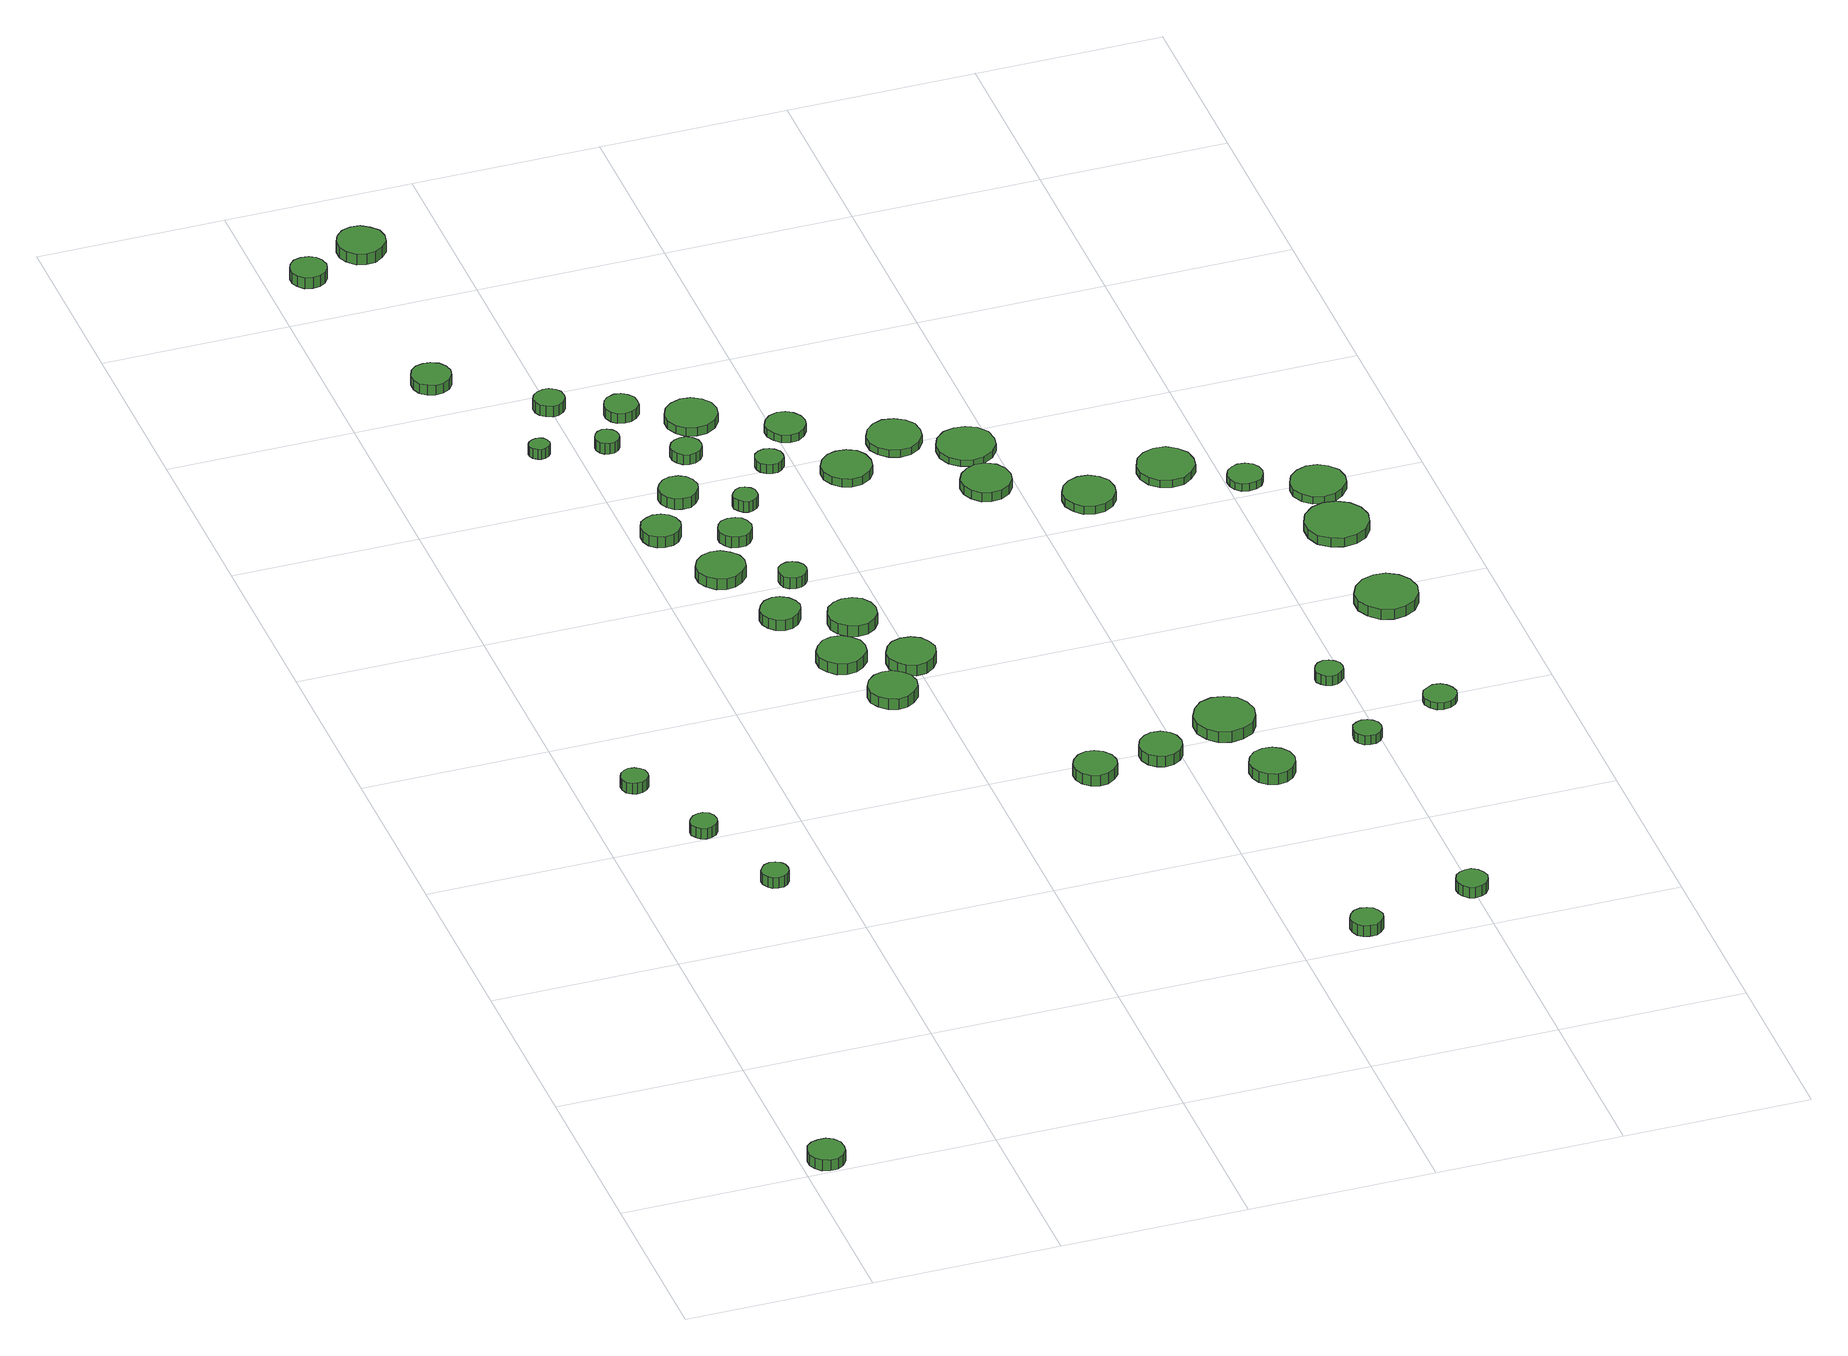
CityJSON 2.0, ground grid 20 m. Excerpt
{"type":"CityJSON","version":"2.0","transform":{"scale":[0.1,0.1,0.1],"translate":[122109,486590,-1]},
"CityObjects":{
"tree1":{"type":"SolitaryVegetationObject","attributes":{"function":"something"},"geometry":[{"type":"MultiSurface","lod":"1","boundaries":[[[0,1,2,3,4,5,6,7,8,9,10,11,12,13,14]],[[15,16,17,18,19,20,21,22,23,24,25,26,27,28,29]],[[0,29,28,1]],[[1,28,27,2]],[[2,27,26,3]],[[3,26,25,4]],[[4,25,24,5]],[[5,24,23,6]],[[6,23,22,7]],[[7,22,21,8]],[[8,21,20,9]],[[9,20,19,10]],[[10,19,18,11]],[[11,18,17,12]],[[12,17,16,13]],[[13,16,15,14]],[[14,15,29,0]]]}]},
"tree2":{"type":"SolitaryVegetationObject","attributes":{"function":"something"},"geometry":[{"type":"MultiSurface","lod":"1","boundaries":[[[30,31,32,33,34,35,36,37,38,39,40,41,42,43,44]],[[45,46,47,48,49,50,51,52,53,54,55,56,57,58,59]],[[30,59,58,31]],[[31,58,57,32]],[[32,57,56,33]],[[33,56,55,34]],[[34,55,54,35]],[[35,54,53,36]],[[36,53,52,37]],[[37,52,51,38]],[[38,51,50,39]],[[39,50,49,40]],[[40,49,48,41]],[[41,48,47,42]],[[42,47,46,43]],[[43,46,45,44]],[[44,45,59,30]]]}]},
"tree3":{"type":"SolitaryVegetationObject","attributes":{"function":"something"},"geometry":[{"type":"MultiSurface","lod":"1","boundaries":[[[60,61,62,63,64,65,66,67,68,69,70,71,72,73,74]],[[75,76,77,78,79,80,81,82,83,84,85,86,87,88,89]],[[60,89,88,61]],[[61,88,87,62]],[[62,87,86,63]],[[63,86,85,64]],[[64,85,84,65]],[[65,84,83,66]],[[66,83,82,67]],[[67,82,81,68]],[[68,81,80,69]],[[69,80,79,70]],[[70,79,78,71]],[[71,78,77,72]],[[72,77,76,73]],[[73,76,75,74]],[[74,75,89,60]]]}]},
"tree4":{"type":"SolitaryVegetationObject","attributes":{"function":"something"},"geometry":[{"type":"MultiSurface","lod":"1","boundaries":[[[90,91,92,93,94,95,96,97,98,99,100,101,102,103,104]],[[105,106,107,108,109,110,111,112,113,114,115,116,117,118,119]],[[90,119,118,91]],[[91,118,117,92]],[[92,117,116,93]],[[93,116,115,94]],[[94,115,114,95]],[[95,114,113,96]],[[96,113,112,97]],[[97,112,111,98]],[[98,111,110,99]],[[99,110,109,100]],[[100,109,108,101]],[[101,108,107,102]],[[102,107,106,103]],[[103,106,105,104]],[[104,105,119,90]]]}]},
"tree5":{"type":"SolitaryVegetationObject","attributes":{"function":"something"},"geometry":[{"type":"MultiSurface","lod":"1","boundaries":[[[120,121,122,123,124,125,126,127,128,129,130,131,132,133,134]],[[135,136,137,138,139,140,141,142,143,144,145,146,147,148,149]],[[120,149,148,121]],[[121,148,147,122]],[[122,147,146,123]],[[123,146,145,124]],[[124,145,144,125]],[[125,144,143,126]],[[126,143,142,127]],[[127,142,141,128]],[[128,141,140,129]],[[129,140,139,130]],[[130,139,138,131]],[[131,138,137,132]],[[132,137,136,133]],[[133,136,135,134]],[[134,135,149,120]]]}]},
"tree6":{"type":"SolitaryVegetationObject","attributes":{"function":"something"},"geometry":[{"type":"MultiSurface","lod":"1","boundaries":[[[150,151,152,153,154,155,156,157,158,159,160,161,162,163,164]],[[165,166,167,168,169,170,171,172,173,174,175,176,177,178,179]],[[150,179,178,151]],[[151,178,177,152]],[[152,177,176,153]],[[153,176,175,154]],[[154,175,174,155]],[[155,174,173,156]],[[156,173,172,157]],[[157,172,171,158]],[[158,171,170,159]],[[159,170,169,160]],[[160,169,168,161]],[[161,168,167,162]],[[162,167,166,163]],[[163,166,165,164]],[[164,165,179,150]]]}]},
"tree7":{"type":"SolitaryVegetationObject","attributes":{"function":"something"},"geometry":[{"type":"MultiSurface","lod":"1","boundaries":[[[180,181,182,183,184,185,186,187,188,189,190,191,192,193,194]],[[195,196,197,198,199,200,201,202,203,204,205,206,207,208,209]],[[180,209,208,181]],[[181,208,207,182]],[[182,207,206,183]],[[183,206,205,184]],[[184,205,204,185]],[[185,204,203,186]],[[186,203,202,187]],[[187,202,201,188]],[[188,201,200,189]],[[189,200,199,190]],[[190,199,198,191]],[[191,198,197,192]],[[192,197,196,193]],[[193,196,195,194]],[[194,195,209,180]]]}]},
"tree8":{"type":"SolitaryVegetationObject","attributes":{"function":"something"},"geometry":[{"type":"MultiSurface","lod":"1","boundaries":[[[210,211,212,213,214,215,216,217,218,219,220,221,222,223,224]],[[225,226,227,228,229,230,231,232,233,234,235,236,237,238,239]],[[210,239,238,211]],[[211,238,237,212]],[[212,237,236,213]],[[213,236,235,214]],[[214,235,234,215]],[[215,234,233,216]],[[216,233,232,217]],[[217,232,231,218]],[[218,231,230,219]],[[219,230,229,220]],[[220,229,228,221]],[[221,228,227,222]],[[222,227,226,223]],[[223,226,225,224]],[[224,225,239,210]]]}]},
"tree9":{"type":"SolitaryVegetationObject","attributes":{"function":"something"},"geometry":[{"type":"MultiSurface","lod":"1","boundaries":[[[240,241,242,243,244,245,246,247,248,249,250,251,252,253,254]],[[255,256,257,258,259,260,261,262,263,264,265,266,267,268,269]],[[240,269,268,241]],[[241,268,267,242]],[[242,267,266,243]],[[243,266,265,244]],[[244,265,264,245]],[[245,264,263,246]],[[246,263,262,247]],[[247,262,261,248]],[[248,261,260,249]],[[249,260,259,250]],[[250,259,258,251]],[[251,258,257,252]],[[252,257,256,253]],[[253,256,255,254]],[[254,255,269,240]]]}]},
"tree10":{"type":"SolitaryVegetationObject","attributes":{"function":"something"},"geometry":[{"type":"MultiSurface","lod":"1","boundaries":[[[270,271,272,273,274,275,276,277,278,279,280,281,282,283,284]],[[285,286,287,288,289,290,291,292,293,294,295,296,297,298,299]],[[270,299,298,271]],[[271,298,297,272]],[[272,297,296,273]],[[273,296,295,274]],[[274,295,294,275]],[[275,294,293,276]],[[276,293,292,277]],[[277,292,291,278]],[[278,291,290,279]],[[279,290,289,280]],[[280,289,288,281]],[[281,288,287,282]],[[282,287,286,283]],[[283,286,285,284]],[[284,285,299,270]]]}]},
"tree11":{"type":"SolitaryVegetationObject","attributes":{"function":"something"},"geometry":[{"type":"MultiSurface","lod":"1","boundaries":[[[300,301,302,303,304,305,306,307,308,309,310,311,312,313,314]],[[315,316,317,318,319,320,321,322,323,324,325,326,327,328,329]],[[300,329,328,301]],[[301,328,327,302]],[[302,327,326,303]],[[303,326,325,304]],[[304,325,324,305]],[[305,324,323,306]],[[306,323,322,307]],[[307,322,321,308]],[[308,321,320,309]],[[309,320,319,310]],[[310,319,318,311]],[[311,318,317,312]],[[312,317,316,313]],[[313,316,315,314]],[[314,315,329,300]]]}]},
"tree12":{"type":"SolitaryVegetationObject","attributes":{"function":"something"},"geometry":[{"type":"MultiSurface","lod":"1","boundaries":[[[330,331,332,333,334,335,336,337,338,339,340,341,342,343,344]],[[345,346,347,348,349,350,351,352,353,354,355,356,357,358,359]],[[330,359,358,331]],[[331,358,357,332]],[[332,357,356,333]],[[333,356,355,334]],[[334,355,354,335]],[[335,354,353,336]],[[336,353,352,337]],[[337,352,351,338]],[[338,351,350,339]],[[339,350,349,340]],[[340,349,348,341]],[[341,348,347,342]],[[342,347,346,343]],[[343,346,345,344]],[[344,345,359,330]]]}]},
"tree13":{"type":"SolitaryVegetationObject","attributes":{"function":"something"},"geometry":[{"type":"MultiSurface","lod":"1","boundaries":[[[360,361,362,363,364,365,366,367,368,369,370,371,372,373,374]],[[375,376,377,378,379,380,381,382,383,384,385,386,387,388,389]],[[360,389,388,361]],[[361,388,387,362]],[[362,387,386,363]],[[363,386,385,364]],[[364,385,384,365]],[[365,384,383,366]],[[366,383,382,367]],[[367,382,381,368]],[[368,381,380,369]],[[369,380,379,370]],[[370,379,378,371]],[[371,378,377,372]],[[372,377,376,373]],[[373,376,375,374]],[[374,375,389,360]]]}]},
"tree14":{"type":"SolitaryVegetationObject","attributes":{"function":"something"},"geometry":[{"type":"MultiSurface","lod":"1","boundaries":[[[390,391,392,393,394,395,396,397,398,399,400,401,402,403,404]],[[405,406,407,408,409,410,411,412,413,414,415,416,417,418,419]],[[390,419,418,391]],[[391,418,417,392]],[[392,417,416,393]],[[393,416,415,394]],[[394,415,414,395]],[[395,414,413,396]],[[396,413,412,397]],[[397,412,411,398]],[[398,411,410,399]],[[399,410,409,400]],[[400,409,408,401]],[[401,408,407,402]],[[402,407,406,403]],[[403,406,405,404]],[[404,405,419,390]]]}]},
"tree15":{"type":"SolitaryVegetationObject","attributes":{"function":"something"},"geometry":[{"type":"MultiSurface","lod":"1","boundaries":[[[420,421,422,423,424,425,426,427,428,429,430,431,432,433,434]],[[435,436,437,438,439,440,441,442,443,444,445,446,447,448,449]],[[420,449,448,421]],[[421,448,447,422]],[[422,447,446,423]],[[423,446,445,424]],[[424,445,444,425]],[[425,444,443,426]],[[426,443,442,427]],[[427,442,441,428]],[[428,441,440,429]],[[429,440,439,430]],[[430,439,438,431]],[[431,438,437,432]],[[432,437,436,433]],[[433,436,435,434]],[[434,435,449,420]]]}]},
"tree16":{"type":"SolitaryVegetationObject","attributes":{"function":"something"},"geometry":[{"type":"MultiSurface","lod":"1","boundaries":[[[450,451,452,453,454,455,456,457,458,459,460,461,462,463,464]],[[465,466,467,468,469,470,471,472,473,474,475,476,477,478,479]],[[450,479,478,451]],[[451,478,477,452]],[[452,477,476,453]],[[453,476,475,454]],[[454,475,474,455]],[[455,474,473,456]],[[456,473,472,457]],[[457,472,471,458]],[[458,471,470,459]],[[459,470,469,460]],[[460,469,468,461]],[[461,468,467,462]],[[462,467,466,463]],[[463,466,465,464]],[[464,465,479,450]]]}]},
"tree17":{"type":"SolitaryVegetationObject","attributes":{"function":"something"},"geometry":[{"type":"MultiSurface","lod":"1","boundaries":[[[480,481,482,483,484,485,486,487,488,489,490,491,492,493,494]],[[495,496,497,498,499,500,501,502,503,504,505,506,507,508,509]],[[480,509,508,481]],[[481,508,507,482]],[[482,507,506,483]],[[483,506,505,484]],[[484,505,504,485]],[[485,504,503,486]],[[486,503,502,487]],[[487,502,501,488]],[[488,501,500,489]],[[489,500,499,490]],[[490,499,498,491]],[[491,498,497,492]],[[492,497,496,493]],[[493,496,495,494]],[[494,495,509,480]]]}]},
"tree18":{"type":"SolitaryVegetationObject","attributes":{"function":"something"},"geometry":[{"type":"MultiSurface","lod":"1","boundaries":[[[510,511,512,513,514,515,516,517,518,519,520,521,522,523,524]],[[525,526,527,528,529,530,531,532,533,534,535,536,537,538,539]],[[510,539,538,511]],[[511,538,537,512]],[[512,537,536,513]],[[513,536,535,514]],[[514,535,534,515]],[[515,534,533,516]],[[516,533,532,517]],[[517,532,531,518]],[[518,531,530,519]],[[519,530,529,520]],[[520,529,528,521]],[[521,528,527,522]],[[522,527,526,523]],[[523,526,525,524]],[[524,525,539,510]]]}]},
"tree19":{"type":"SolitaryVegetationObject","attributes":{"function":"something"},"geometry":[{"type":"MultiSurface","lod":"1","boundaries":[[[540,541,542,543,544,545,546,547,548,549,550,551,552,553,554]],[[555,556,557,558,559,560,561,562,563,564,565,566,567,568,569]],[[540,569,568,541]],[[541,568,567,542]],[[542,567,566,543]],[[543,566,565,544]],[[544,565,564,545]],[[545,564,563,546]],[[546,563,562,547]],[[547,562,561,548]],[[548,561,560,549]],[[549,560,559,550]],[[550,559,558,551]],[[551,558,557,552]],[[552,557,556,553]],[[553,556,555,554]],[[554,555,569,540]]]}]},
"tree20":{"type":"SolitaryVegetationObject","attributes":{"function":"something"},"geometry":[{"type":"MultiSurface","lod":"1","boundaries":[[[570,571,572,573,574,575,576,577,578,579,580,581,582,583,584]],[[585,586,587,588,589,590,591,592,593,594,595,596,597,598,599]],[[570,599,598,571]],[[571,598,597,572]],[[572,597,596,573]],[[573,596,595,574]],[[574,595,594,575]],[[575,594,593,576]],[[576,593,592,577]],[[577,592,591,578]],[[578,591,590,579]],[[579,590,589,580]],[[580,589,588,581]],[[581,588,587,582]],[[582,587,586,583]],[[583,586,585,584]],[[584,585,599,570]]]}]},
"tree21":{"type":"SolitaryVegetationObject","attributes":{"function":"something"},"geometry":[{"type":"MultiSurface","lod":"1","boundaries":[[[600,601,602,603,604,605,606,607,608,609,610,611,612,613,614]],[[615,616,617,618,619,620,621,622,623,624,625,626,627,628,629]],[[600,629,628,601]],[[601,628,627,602]],[[602,627,626,603]],[[603,626,625,604]],[[604,625,624,605]],[[605,624,623,606]],[[606,623,622,607]],[[607,622,621,608]],[[608,621,620,609]],[[609,620,619,610]],[[610,619,618,611]],[[611,618,617,612]],[[612,617,616,613]],[[613,616,615,614]],[[614,615,629,600]]]}]},
"tree22":{"type":"SolitaryVegetationObject","attributes":{"function":"something"},"geometry":[{"type":"MultiSurface","lod":"1","boundaries":[[[630,631,632,633,634,635,636,637,638,639,640,641,642,643,644]],[[645,646,647,648,649,650,651,652,653,654,655,656,657,658,659]],[[630,659,658,631]],[[631,658,657,632]],[[632,657,656,633]],[[633,656,655,634]],[[634,655,654,635]],[[635,654,653,636]],[[636,653,652,637]],[[637,652,651,638]],[[638,651,650,639]],[[639,650,649,640]],[[640,649,648,641]],[[641,648,647,642]],[[642,647,646,643]],[[643,646,645,644]],[[644,645,659,630]]]}]},
"tree23":{"type":"SolitaryVegetationObject","attributes":{"function":"something"},"geometry":[{"type":"MultiSurface","lod":"1","boundaries":[[[660,661,662,663,664,665,666,667,668,669,670,671,672,673,674]],[[675,676,677,678,679,680,681,682,683,684,685,686,687,688,689]],[[660,689,688,661]],[[661,688,687,662]],[[662,687,686,663]],[[663,686,685,664]],[[664,685,684,665]],[[665,684,683,666]],[[666,683,682,667]],[[667,682,681,668]],[[668,681,680,669]],[[669,680,679,670]],[[670,679,678,671]],[[671,678,677,672]],[[672,677,676,673]],[[673,676,675,674]],[[674,675,689,660]]]}]},
"tree24":{"type":"SolitaryVegetationObject","attributes":{"function":"something"},"geometry":[{"type":"MultiSurface","lod":"1","boundaries":[[[690,691,692,693,694,695,696,697,698,699,700,701,702,703,704]],[[705,706,707,708,709,710,711,712,713,714,715,716,717,718,719]],[[690,719,718,691]],[[691,718,717,692]],[[692,717,716,693]],[[693,716,715,694]],[[694,715,714,695]],[[695,714,713,696]],[[696,713,712,697]],[[697,712,711,698]],[[698,711,710,699]],[[699,710,709,700]],[[700,709,708,701]],[[701,708,707,702]],[[702,707,706,703]],[[703,706,705,704]],[[704,705,719,690]]]}]},
"tree25":{"type":"SolitaryVegetationObject","attributes":{"function":"something"},"geometry":[{"type":"MultiSurface","lod":"1","boundaries":[[[720,721,722,723,724,725,726,727,728,729,730,731,732,733,734]],[[735,736,737,738,739,740,741,742,743,744,745,746,747,748,749]],[[720,749,748,721]],[[721,748,747,722]],[[722,747,746,723]],[[723,746,745,724]],[[724,745,744,725]],[[725,744,743,726]],[[726,743,742,727]],[[727,742,741,728]],[[728,741,740,729]],[[729,740,739,730]],[[730,739,738,731]],[[731,738,737,732]],[[732,737,736,733]],[[733,736,735,734]],[[734,735,749,720]]]}]},
"tree26":{"type":"SolitaryVegetationObject","attributes":{"function":"something"},"geometry":[{"type":"MultiSurface","lod":"1","boundaries":[[[750,751,752,753,754,755,756,757,758,759,760,761,762,763,764]],[[765,766,767,768,769,770,771,772,773,774,775,776,777,778,779]],[[750,779,778,751]],[[751,778,777,752]],[[752,777,776,753]],[[753,776,775,754]],[[754,775,774,755]],[[755,774,773,756]],[[756,773,772,757]],[[757,772,771,758]],[[758,771,770,759]],[[759,770,769,760]],[[760,769,768,761]],[[761,768,767,762]],[[762,767,766,763]],[[763,766,765,764]],[[764,765,779,750]]]}]},
"tree27":{"type":"SolitaryVegetationObject","attributes":{"function":"something"},"geometry":[{"type":"MultiSurface","lod":"1","boundaries":[[[780,781,782,783,784,785,786,787,788,789,790,791,792,793,794]],[[795,796,797,798,799,800,801,802,803,804,805,806,807,808,809]],[[780,809,808,781]],[[781,808,807,782]],[[782,807,806,783]],[[783,806,805,784]],[[784,805,804,785]],[[785,804,803,786]],[[786,803,802,787]],[[787,802,801,788]],[[788,801,800,789]],[[789,800,799,790]],[[790,799,798,791]],[[791,798,797,792]],[[792,797,796,793]],[[793,796,795,794]],[[794,795,809,780]]]}]},
"tree28":{"type":"SolitaryVegetationObject","attributes":{"function":"something"},"geometry":[{"type":"MultiSurface","lod":"1","boundaries":[[[810,811,812,813,814,815,816,817,818,819,820,821,822,823,824]],[[825,826,827,828,829,830,831,832,833,834,835,836,837,838,839]],[[810,839,838,811]],[[811,838,837,812]],[[812,837,836,813]],[[813,836,835,814]],[[814,835,834,815]],[[815,834,833,816]],[[816,833,832,817]],[[817,832,831,818]],[[818,831,830,819]],[[819,830,829,820]],[[820,829,828,821]],[[821,828,827,822]],[[822,827,826,823]],[[823,826,825,824]],[[824,825,839,810]]]}]},
"tree29":{"type":"SolitaryVegetationObject","attributes":{"function":"something"},"geometry":[{"type":"MultiSurface","lod":"1","boundaries":[[[840,841,842,843,844,845,846,847,848,849,850,851,852,853,854]],[[855,856,857,858,859,860,861,862,863,864,865,866,867,868,869]],[[840,869,868,841]],[[841,868,867,842]],[[842,867,866,843]],[[843,866,865,844]],[[844,865,864,845]],[[845,864,863,846]],[[846,863,862,847]],[[847,862,861,848]],[[848,861,860,849]],[[849,860,859,850]],[[850,859,858,851]],[[851,858,857,852]],[[852,857,856,853]],[[853,856,855,854]],[[854,855,869,840]]]}]},
"tree30":{"type":"SolitaryVegetationObject","attributes":{"function":"something"},"geometry":[{"type":"MultiSurface","lod":"1","boundaries":[[[870,871,872,873,874,875,876,877,878,879,880,881,882,883,884]],[[885,886,887,888,889,890,891,892,893,894,895,896,897,898,899]],[[870,899,898,871]],[[871,898,897,872]],[[872,897,896,873]],[[873,896,895,874]],[[874,895,894,875]],[[875,894,893,876]],[[876,893,892,877]],[[877,892,891,878]],[[878,891,890,879]],[[879,890,889,880]],[[880,889,888,881]],[[881,888,887,882]],[[882,887,886,883]],[[883,886,885,884]],[[884,885,899,870]]]}]},
"tree31":{"type":"SolitaryVegetationObject","attributes":{"function":"something"},"geometry":[{"type":"MultiSurface","lod":"1","boundaries":[[[900,901,902,903,904,905,906,907,908,909,910,911,912,913,914]],[[915,916,917,918,919,920,921,922,923,924,925,926,927,928,929]],[[900,929,928,901]],[[901,928,927,902]],[[902,927,926,903]],[[903,926,925,904]],[[904,925,924,905]],[[905,924,923,906]],[[906,923,922,907]],[[907,922,921,908]],[[908,921,920,909]],[[909,920,919,910]],[[910,919,918,911]],[[911,918,917,912]],[[912,917,916,913]],[[913,916,915,914]],[[914,915,929,900]]]}]},
"tree32":{"type":"SolitaryVegetationObject","attributes":{"function":"something"},"geometry":[{"type":"MultiSurface","lod":"1","boundaries":[[[930,931,932,933,934,935,936,937,938,939,940,941,942,943,944]],[[945,946,947,948,949,950,951,952,953,954,955,956,957,958,959]],[[930,959,958,931]],[[931,958,957,932]],[[932,957,956,933]],[[933,956,955,934]],[[934,955,954,935]],[[935,954,953,936]],[[936,953,952,937]],[[937,952,951,938]],[[938,951,950,939]],[[939,950,949,940]],[[940,949,948,941]],[[941,948,947,942]],[[942,947,946,943]],[[943,946,945,944]],[[944,945,959,930]]]}]},
"tree33":{"type":"SolitaryVegetationObject","attributes":{"function":"something"},"geometry":[{"type":"MultiSurface","lod":"1","boundaries":[[[960,961,962,963,964,965,966,967,968,969,970,971,972,973,974]],[[975,976,977,978,979,980,981,982,983,984,985,986,987,988,989]],[[960,989,988,961]],[[961,988,987,962]],[[962,987,986,963]],[[963,986,985,964]],[[964,985,984,965]],[[965,984,983,966]],[[966,983,982,967]],[[967,982,981,968]],[[968,981,980,969]],[[969,980,979,970]],[[970,979,978,971]],[[971,978,977,972]],[[972,977,976,973]],[[973,976,975,974]],[[974,975,989,960]]]}]},
"tree34":{"type":"SolitaryVegetationObject","attributes":{"function":"something"},"geometry":[{"type":"MultiSurface","lod":"1","boundaries":[[[990,991,992,993,994,995,996,997,998,999,1000,1001,1002,1003,1004]],[[1005,1006,1007,1008,1009,1010,1011,1012,1013,1014,1015,1016,1017,1018,1019]],[[990,1019,1018,991]],[[991,1018,1017,992]],[[992,1017,1016,993]],[[993,1016,1015,994]],[[994,1015,1014,995]],[[995,1014,1013,996]],[[996,1013,1012,997]],[[997,1012,1011,998]],[[998,1011,1010,999]],[[999,1010,1009,1000]],[[1000,1009,1008,1001]],[[1001,1008,1007,1002]],[[1002,1007,1006,1003]],[[1003,1006,1005,1004]],[[1004,1005,1019,990]]]}]},
"tree35":{"type":"SolitaryVegetationObject","attributes":{"function":"something"},"geometry":[{"type":"MultiSurface","lod":"1","boundaries":[[[1020,1021,1022,1023,1024,1025,1026,1027,1028,1029,1030,1031,1032,1033,1034]],[[1035,1036,1037,1038,1039,1040,1041,1042,1043,1044,1045,1046,1047,1048,1049]],[[1020,1049,1048,1021]],[[1021,1048,1047,1022]],[[1022,1047,1046,1023]],[[1023,1046,1045,1024]],[[1024,1045,1044,1025]],[[1025,1044,1043,1026]],[[1026,1043,1042,1027]],[[1027,1042,1041,1028]],[[1028,1041,1040,1029]],[[1029,1040,1039,1030]],[[1030,1039,1038,1031]],[[1031,1038,1037,1032]],[[1032,1037,1036,1033]],[[1033,1036,1035,1034]],[[1034,1035,1049,1020]]]}]},
"tree36":{"type":"SolitaryVegetationObject","attributes":{"function":"something"},"geometry":[{"type":"MultiSurface","lod":"1","boundaries":[[[1050,1051,1052,1053,1054,1055,1056,1057,1058,1059,1060,1061,1062,1063,1064]],[[1065,1066,1067,1068,1069,1070,1071,1072,1073,1074,1075,1076,1077,1078,1079]],[[1050,1079,1078,1051]],[[1051,1078,1077,1052]],[[1052,1077,1076,1053]],[[1053,1076,1075,1054]],[[1054,1075,1074,1055]],[[1055,1074,1073,1056]],[[1056,1073,1072,1057]],[[1057,1072,1071,1058]],[[1058,1071,1070,1059]],[[1059,1070,1069,1060]],[[1060,1069,1068,1061]],[[1061,1068,1067,1062]],[[1062,1067,1066,1063]],[[1063,1066,1065,1064]],[[1064,1065,1079,1050]]]}]},
"tree37":{"type":"SolitaryVegetationObject","attributes":{"function":"something"},"geometry":[{"type":"MultiSurface","lod":"1","boundaries":[[[1080,1081,1082,1083,1084,1085,1086,1087,1088,1089,1090,1091,1092,1093,1094]],[[1095,1096,1097,1098,1099,1100,1101,1102,1103,1104,1105,1106,1107,1108,1109]],[[1080,1109,1108,1081]],[[1081,1108,1107,1082]],[[1082,1107,1106,1083]],[[1083,1106,1105,1084]],[[1084,1105,1104,1085]],[[1085,1104,1103,1086]],[[1086,1103,1102,1087]],[[1087,1102,1101,1088]],[[1088,1101,1100,1089]],[[1089,1100,1099,1090]],[[1090,1099,1098,1091]],[[1091,1098,1097,1092]],[[1092,1097,1096,1093]],[[1093,1096,1095,1094]],[[1094,1095,1109,1080]]]}]},
"tree38":{"type":"SolitaryVegetationObject","attributes":{"function":"something"},"geometry":[{"type":"MultiSurface","lod":"1","boundaries":[[[1110,1111,1112,1113,1114,1115,1116,1117,1118,1119,1120,1121,1122,1123,1124]],[[1125,1126,1127,1128,1129,1130,1131,1132,1133,1134,1135,1136,1137,1138,1139]],[[1110,1139,1138,1111]],[[1111,1138,1137,1112]],[[1112,1137,1136,1113]],[[1113,1136,1135,1114]],[[1114,1135,1134,1115]],[[1115,1134,1133,1116]],[[1116,1133,1132,1117]],[[1117,1132,1131,1118]],[[1118,1131,1130,1119]],[[1119,1130,1129,1120]],[[1120,1129,1128,1121]],[[1121,1128,1127,1122]],[[1122,1127,1126,1123]],[[1123,1126,1125,1124]],[[1124,1125,1139,1110]]]}]},
"tree39":{"type":"SolitaryVegetationObject","attributes":{"function":"something"},"geometry":[{"type":"MultiSurface","lod":"1","boundaries":[[[1140,1141,1142,1143,1144,1145,1146,1147,1148,1149,1150,1151,1152,1153,1154]],[[1155,1156,1157,1158,1159,1160,1161,1162,1163,1164,1165,1166,1167,1168,1169]],[[1140,1169,1168,1141]],[[1141,1168,1167,1142]],[[1142,1167,1166,1143]],[[1143,1166,1165,1144]],[[1144,1165,1164,1145]],[[1145,1164,1163,1146]],[[1146,1163,1162,1147]],[[1147,1162,1161,1148]],[[1148,1161,1160,1149]],[[1149,1160,1159,1150]],[[1150,1159,1158,1151]],[[1151,1158,1157,1152]],[[1152,1157,1156,1153]],[[1153,1156,1155,1154]],[[1154,1155,1169,1140]]]}]},
"tree40":{"type":"SolitaryVegetationObject","attributes":{"function":"something"},"geometry":[{"type":"MultiSurface","lod":"1","boundaries":[[[1170,1171,1172,1173,1174,1175,1176,1177,1178,1179,1180,1181,1182,1183,1184]],[[1185,1186,1187,1188,1189,1190,1191,1192,1193,1194,1195,1196,1197,1198,1199]],[[1170,1199,1198,1171]],[[1171,1198,1197,1172]],[[1172,1197,1196,1173]],[[1173,1196,1195,1174]],[[1174,1195,1194,1175]],[[1175,1194,1193,1176]],[[1176,1193,1192,1177]],[[1177,1192,1191,1178]],[[1178,1191,1190,1179]],[[1179,1190,1189,1180]],[[1180,1189,1188,1181]],[[1181,1188,1187,1182]],[[1182,1187,1186,1183]],[[1183,1186,1185,1184]],[[1184,1185,1199,1170]]]}]},
"tree41":{"type":"SolitaryVegetationObject","attributes":{"function":"something"},"geometry":[{"type":"MultiSurface","lod":"1","boundaries":[[[1200,1201,1202,1203,1204,1205,1206,1207,1208,1209,1210,1211,1212,1213,1214]],[[1215,1216,1217,1218,1219,1220,1221,1222,1223,1224,1225,1226,1227,1228,1229]],[[1200,1229,1228,1201]],[[1201,1228,1227,1202]],[[1202,1227,1226,1203]],[[1203,1226,1225,1204]],[[1204,1225,1224,1205]],[[1205,1224,1223,1206]],[[1206,1223,1222,1207]],[[1207,1222,1221,1208]],[[1208,1221,1220,1209]],[[1209,1220,1219,1210]],[[1210,1219,1218,1211]],[[1211,1218,1217,1212]],[[1212,1217,1216,1213]],[[1213,1216,1215,1214]],[[1214,1215,1229,1200]]]}]},
"tree42":{"type":"SolitaryVegetationObject","attributes":{"function":"something"},"geometry":[{"type":"MultiSurface","lod":"1","boundaries":[[[1230,1231,1232,1233,1234,1235,1236,1237,1238,1239,1240,1241,1242,1243,1244]],[[1245,1246,1247,1248,1249,1250,1251,1252,1253,1254,1255,1256,1257,1258,1259]],[[1230,1259,1258,1231]],[[1231,1258,1257,1232]],[[1232,1257,1256,1233]],[[1233,1256,1255,1234]],[[1234,1255,1254,1235]],[[1235,1254,1253,1236]],[[1236,1253,1252,1237]],[[1237,1252,1251,1238]],[[1238,1251,1250,1239]],[[1239,1250,1249,1240]],[[1240,1249,1248,1241]],[[1241,1248,1247,1242]],[[1242,1247,1246,1243]],[[1243,1246,1245,1244]],[[1244,1245,1259,1230]]]}]},
"tree43":{"type":"SolitaryVegetationObject","attributes":{"function":"something"},"geometry":[{"type":"MultiSurface","lod":"1","boundaries":[[[1260,1261,1262,1263,1264,1265,1266,1267,1268,1269,1270,1271,1272,1273,1274]],[[1275,1276,1277,1278,1279,1280,1281,1282,1283,1284,1285,1286,1287,1288,1289]],[[1260,1289,1288,1261]],[[1261,1288,1287,1262]],[[1262,1287,1286,1263]],[[1263,1286,1285,1264]],[[1264,1285,1284,1265]],[[1265,1284,1283,1266]],[[1266,1283,1282,1267]],[[1267,1282,1281,1268]],[[1268,1281,1280,1269]],[[1269,1280,1279,1270]],[[1270,1279,1278,1271]],[[1271,1278,1277,1272]],[[1272,1277,1276,1273]],[[1273,1276,1275,1274]],[[1274,1275,1289,1260]]]}]},
"tree44":{"type":"SolitaryVegetationObject","attributes":{"function":"something"},"geometry":[{"type":"MultiSurface","lod":"1","boundaries":[[[1290,1291,1292,1293,1294,1295,1296,1297,1298,1299,1300,1301,1302,1303,1304]],[[1305,1306,1307,1308,1309,1310,1311,1312,1313,1314,1315,1316,1317,1318,1319]],[[1290,1319,1318,1291]],[[1291,1318,1317,1292]],[[1292,1317,1316,1293]],[[1293,1316,1315,1294]],[[1294,1315,1314,1295]],[[1295,1314,1313,1296]],[[1296,1313,1312,1297]],[[1297,1312,1311,1298]],[[1298,1311,1310,1299]],[[1299,1310,1309,1300]],[[1300,1309,1308,1301]],[[1301,1308,1307,1302]],[[1302,1307,1306,1303]],[[1303,1306,1305,1304]],[[1304,1305,1319,1290]]]}]},
"tree45":{"type":"SolitaryVegetationObject","attributes":{"function":"something"},"geometry":[{"type":"MultiSurface","lod":"1","boundaries":[[[1320,1321,1322,1323,1324,1325,1326,1327,1328,1329,1330,1331,1332,1333,1334]],[[1335,1336,1337,1338,1339,1340,1341,1342,1343,1344,1345,1346,1347,1348,1349]],[[1320,1349,1348,1321]],[[1321,1348,1347,1322]],[[1322,1347,1346,1323]],[[1323,1346,1345,1324]],[[1324,1345,1344,1325]],[[1325,1344,1343,1326]],[[1326,1343,1342,1327]],[[1327,1342,1341,1328]],[[1328,1341,1340,1329]],[[1329,1340,1339,1330]],[[1330,1339,1338,1331]],[[1331,1338,1337,1332]],[[1332,1337,1336,1333]],[[1333,1336,1335,1334]],[[1334,1335,1349,1320]]]}]}
},
"vertices":[
[46,22,18],[45,30,18],[40,37,18],[33,41,18],[25,41,18],[17,39,18],[11,34,18],[8,26,18],[8,18,18],[11,11,18],[17,5,18],[25,3,18],[33,3,18],[40,7,18],[45,14,18],[45,14,5],[40,7,5],[33,3,5],[25,3,5],[17,5,5],[11,11,5],[8,18,5],[8,26,5],[11,34,5],[17,39,5],[25,41,5],[33,41,5],[40,37,5],[45,30,5],[46,22,5],
[72,703,26],[71,709,26],[67,713,26],[62,716,26],[56,717,26],[51,715,26],[46,711,26],[44,706,26],[44,700,26],[46,694,26],[51,690,26],[56,689,26],[62,689,26],[67,692,26],[71,697,26],[71,697,13],[67,692,13],[62,689,13],[56,689,13],[51,690,13],[46,694,13],[44,700,13],[44,706,13],[46,711,13],[51,715,13],[56,717,13],[62,716,13],[67,713,13],[71,709,13],[72,703,13],
[110,600,29],[109,606,29],[106,611,29],[100,614,29],[95,614,29],[89,612,29],[85,608,29],[82,603,29],[82,597,29],[85,592,29],[89,588,29],[95,586,29],[100,587,29],[106,590,29],[109,594,29],[109,594,16],[106,590,16],[100,587,16],[95,586,16],[89,588,16],[85,592,16],[82,597,16],[82,603,16],[85,608,16],[89,612,16],[95,614,16],[100,614,16],[106,611,16],[109,606,16],[110,600,16],
[148,490,32],[147,496,32],[144,500,32],[139,503,32],[133,504,32],[127,502,32],[123,498,32],[120,493,32],[120,487,32],[123,481,32],[127,477,32],[133,476,32],[139,476,32],[144,479,32],[147,484,32],[147,484,19],[144,479,19],[139,476,19],[133,476,19],[127,477,19],[123,481,19],[120,487,19],[120,493,19],[123,498,19],[127,502,19],[133,504,19],[139,503,19],[144,500,19],[147,496,19],[148,490,19],
[118,1444,27],[116,1452,27],[111,1459,27],[103,1463,27],[95,1464,27],[87,1462,27],[80,1456,27],[77,1448,27],[77,1439,27],[80,1431,27],[87,1426,27],[95,1423,27],[103,1424,27],[111,1428,27],[116,1435,27],[116,1435,15],[111,1428,15],[103,1424,15],[95,1423,15],[87,1426,15],[80,1431,15],[77,1439,15],[77,1448,15],[80,1456,15],[87,1462,15],[95,1464,15],[103,1463,15],[111,1459,15],[116,1452,15],[118,1444,15],
[61,1662,28],[59,1670,28],[55,1676,28],[48,1680,28],[40,1681,28],[32,1679,28],[26,1673,28],[23,1666,28],[23,1658,28],[26,1651,28],[32,1645,28],[40,1643,28],[48,1644,28],[55,1648,28],[59,1654,28],[59,1654,15],[55,1648,15],[48,1644,15],[40,1643,15],[32,1645,15],[26,1651,15],[23,1658,15],[23,1666,15],[26,1673,15],[32,1679,15],[40,1681,15],[48,1680,15],[55,1676,15],[59,1670,15],[61,1662,15],
[171,1292,26],[170,1296,26],[167,1300,26],[163,1302,26],[159,1302,26],[155,1301,26],[151,1298,26],[149,1294,26],[149,1290,26],[151,1286,26],[155,1283,26],[159,1281,26],[163,1282,26],[167,1284,26],[170,1287,26],[170,1287,14],[167,1284,14],[163,1282,14],[159,1281,14],[155,1283,14],[151,1286,14],[149,1290,14],[149,1294,14],[151,1298,14],[155,1301,14],[159,1302,14],[163,1302,14],[167,1300,14],[170,1296,14],[171,1292,14],
[249,1114,26],[247,1123,26],[242,1130,26],[235,1134,26],[226,1135,26],[218,1132,26],[211,1127,26],[208,1119,26],[208,1110,26],[211,1102,26],[218,1096,26],[226,1094,26],[235,1095,26],[242,1099,26],[247,1106,26],[247,1106,13],[242,1099,13],[235,1095,13],[226,1094,13],[218,1096,13],[211,1102,13],[208,1110,13],[208,1119,13],[211,1127,13],[218,1132,13],[226,1135,13],[235,1134,13],[242,1130,13],[247,1123,13],[249,1114,13],
[288,1029,26],[286,1039,26],[279,1047,26],[270,1053,26],[260,1054,26],[250,1051,26],[242,1044,26],[237,1034,26],[237,1023,26],[242,1014,26],[250,1006,26],[260,1003,26],[270,1004,26],[279,1010,26],[286,1018,26],[286,1018,13],[279,1010,13],[270,1004,13],[260,1003,13],[250,1006,13],[242,1014,13],[237,1023,13],[237,1034,13],[242,1044,13],[250,1051,13],[260,1054,13],[270,1053,13],[279,1047,13],[286,1039,13],[288,1029,13],
[315,936,26],[313,944,26],[308,951,26],[300,956,26],[292,957,26],[283,954,26],[277,948,26],[273,940,26],[273,932,26],[277,924,26],[283,918,26],[292,915,26],[300,916,26],[308,921,26],[313,928,26],[313,928,13],[308,921,13],[300,916,13],[292,915,13],[283,918,13],[277,924,13],[273,932,13],[273,940,13],[277,948,13],[283,954,13],[292,957,13],[300,956,13],[308,951,13],[313,944,13],[315,936,13],
[353,845,27],[351,855,27],[344,863,27],[335,869,27],[325,870,27],[315,867,27],[307,859,27],[302,850,27],[302,839,27],[307,830,27],[315,822,27],[325,819,27],[335,820,27],[344,826,27],[351,834,27],[351,834,14],[344,826,14],[335,820,14],[325,819,14],[315,822,14],[307,830,14],[302,839,14],[302,850,14],[307,859,14],[315,867,14],[325,870,14],[335,869,14],[344,863,14],[351,855,14],[353,845,14],
[381,768,28],[379,778,28],[372,786,28],[363,792,28],[353,793,28],[343,790,28],[335,783,28],[330,773,28],[330,762,28],[335,753,28],[343,745,28],[353,742,28],[363,743,28],[372,749,28],[379,757,28],[379,757,15],[372,749,15],[363,743,15],[353,742,15],[343,745,15],[335,753,15],[330,762,15],[330,773,15],[335,783,15],[343,790,15],[353,793,15],[363,792,15],[372,786,15],[379,778,15],[381,768,15],
[213,1369,24],[212,1376,24],[208,1381,24],[202,1385,24],[196,1385,24],[189,1383,24],[184,1379,24],[181,1373,24],[181,1366,24],[184,1360,24],[189,1356,24],[196,1353,24],[202,1354,24],[208,1357,24],[212,1363,24],[212,1363,11],[208,1357,11],[202,1354,11],[196,1353,11],[189,1356,11],[184,1360,11],[181,1366,11],[181,1373,11],[184,1379,11],[189,1383,11],[196,1385,11],[202,1385,11],[208,1381,11],[212,1376,11],[213,1369,11],
[242,1284,25],[241,1289,25],[238,1293,25],[233,1296,25],[228,1297,25],[223,1295,25],[219,1291,25],[217,1286,25],[217,1281,25],[219,1276,25],[223,1272,25],[228,1271,25],[233,1271,25],[238,1274,25],[241,1278,25],[241,1278,12],[238,1274,12],[233,1271,12],[228,1271,12],[223,1272,12],[219,1276,12],[217,1281,12],[217,1286,12],[219,1291,12],[223,1295,12],[228,1297,12],[233,1296,12],[238,1293,12],[241,1289,12],[242,1284,12],
[133,1691,28],[131,1701,28],[124,1709,28],[115,1715,28],[105,1716,28],[95,1713,28],[87,1705,28],[83,1696,28],[83,1685,28],[87,1676,28],[95,1668,28],[105,1665,28],[115,1666,28],[124,1672,28],[131,1680,28],[131,1680,15],[124,1672,15],[115,1666,15],[105,1665,15],[95,1668,15],[87,1676,15],[83,1685,15],[83,1696,15],[87,1705,15],[95,1713,15],[105,1716,15],[115,1715,15],[124,1709,15],[131,1701,15],[133,1691,15],
[288,1174,25],[286,1183,25],[281,1190,25],[274,1194,25],[265,1195,25],[257,1192,25],[251,1186,25],[247,1179,25],[247,1170,25],[251,1162,25],[257,1156,25],[265,1154,25],[274,1154,25],[281,1159,25],[286,1166,25],[286,1166,12],[281,1159,12],[274,1154,12],[265,1154,12],[257,1156,12],[251,1162,12],[247,1170,12],[247,1179,12],[251,1186,12],[257,1192,12],[265,1195,12],[274,1194,12],[281,1190,12],[286,1183,12],[288,1174,12],
[316,1088,25],[314,1096,25],[310,1102,25],[304,1105,25],[296,1106,25],[289,1104,25],[284,1099,25],[281,1092,25],[281,1085,25],[284,1078,25],[289,1073,25],[296,1071,25],[304,1071,25],[310,1075,25],[314,1081,25],[314,1081,12],[310,1075,12],[304,1071,12],[296,1071,12],[289,1073,12],[284,1078,12],[281,1085,12],[281,1092,12],[284,1099,12],[289,1104,12],[296,1106,12],[304,1105,12],[310,1102,12],[314,1096,12],[316,1088,12],
[343,998,25],[342,1004,25],[338,1009,25],[333,1012,25],[327,1013,25],[321,1011,25],[316,1007,25],[314,1001,25],[314,995,25],[316,989,25],[321,985,25],[327,983,25],[333,984,25],[338,987,25],[342,992,25],[342,992,12],[338,987,12],[333,984,12],[327,983,12],[321,985,12],[316,989,12],[314,995,12],[314,1001,12],[316,1007,12],[321,1011,12],[327,1013,12],[333,1012,12],[338,1009,12],[342,1004,12],[343,998,12],
[386,908,25],[384,918,25],[378,927,25],[369,932,25],[358,933,25],[348,930,25],[340,923,25],[336,913,25],[336,902,25],[340,893,25],[348,886,25],[358,882,25],[369,883,25],[378,889,25],[384,897,25],[384,897,12],[378,889,12],[369,883,12],[358,882,12],[348,886,12],[340,893,12],[336,902,12],[336,913,12],[340,923,12],[348,930,12],[358,933,12],[369,932,12],[378,927,12],[384,918,12],[386,908,12],
[419,820,27],[416,830,27],[410,839,27],[401,844,27],[390,845,27],[380,842,27],[373,835,27],[368,825,27],[368,814,27],[373,805,27],[380,798,27],[390,794,27],[401,795,27],[410,801,27],[416,809,27],[416,809,14],[410,801,14],[401,795,14],[390,794,14],[380,798,14],[373,805,14],[368,814,14],[368,825,14],[373,835,14],[380,842,14],[390,845,14],[401,844,14],[410,839,14],[416,830,14],[419,820,14],
[280,1337,23],[279,1344,23],[274,1350,23],[268,1354,23],[261,1355,23],[253,1352,23],[248,1347,23],[245,1340,23],[245,1333,23],[248,1326,23],[253,1321,23],[261,1319,23],[268,1320,23],[274,1323,23],[279,1329,23],[279,1329,11],[274,1323,11],[268,1320,11],[261,1319,11],[253,1321,11],[248,1326,11],[245,1333,11],[245,1340,11],[248,1347,11],[253,1352,11],[261,1355,11],[268,1354,11],[274,1350,11],[279,1344,11],[280,1337,11],
[340,1140,25],[339,1146,25],[336,1150,25],[331,1153,25],[326,1154,25],[321,1152,25],[317,1148,25],[314,1143,25],[314,1138,25],[317,1133,25],[321,1129,25],[326,1127,25],[331,1128,25],[336,1131,25],[339,1135,25],[339,1135,12],[336,1131,12],[331,1128,12],[326,1127,12],[321,1129,12],[317,1133,12],[314,1138,12],[314,1143,12],[317,1148,12],[321,1152,12],[326,1154,12],[331,1153,12],[336,1150,12],[339,1146,12],[340,1140,12],
[524,565,31],[522,574,31],[516,582,31],[508,587,31],[499,588,31],[490,585,31],[483,578,31],[479,570,31],[479,561,31],[483,552,31],[490,546,31],[499,543,31],[508,544,31],[516,549,31],[522,556,31],[522,556,18],[516,549,18],[508,544,18],[499,543,18],[490,546,18],[483,552,18],[479,561,18],[479,570,18],[483,578,18],[490,585,18],[499,588,18],[508,587,18],[516,582,18],[522,574,18],[524,565,18],
[316,1244,23],[315,1251,23],[311,1256,23],[305,1260,23],[298,1260,23],[292,1258,23],[287,1254,23],[284,1248,23],[284,1241,23],[287,1235,23],[292,1230,23],[298,1228,23],[305,1229,23],[311,1232,23],[315,1238,23],[315,1238,11],[311,1232,11],[305,1229,11],[298,1228,11],[292,1230,11],[287,1235,11],[284,1241,11],[284,1248,11],[287,1254,11],[292,1258,11],[298,1260,11],[305,1260,11],[311,1256,11],[315,1251,11],[316,1244,11],
[352,1301,21],[350,1312,21],[343,1321,21],[333,1327,21],[322,1328,21],[311,1324,21],[303,1317,21],[298,1306,21],[298,1295,21],[303,1285,21],[311,1277,21],[322,1274,21],[333,1275,21],[343,1281,21],[350,1290,21],[350,1290,11],[343,1281,11],[333,1275,11],[322,1274,11],[311,1277,11],[303,1285,11],[298,1295,11],[298,1306,11],[303,1317,11],[311,1324,11],[322,1328,11],[333,1327,11],[343,1321,11],[350,1312,11],[352,1301,11],
[388,1200,22],[387,1206,22],[383,1211,22],[378,1214,22],[372,1215,22],[366,1213,22],[361,1209,22],[359,1203,22],[359,1197,22],[361,1192,22],[366,1188,22],[372,1186,22],[378,1186,22],[383,1189,22],[387,1194,22],[387,1194,11],[383,1189,11],[378,1186,11],[372,1186,11],[366,1188,11],[361,1192,11],[359,1197,11],[359,1203,11],[361,1209,11],[366,1213,11],[372,1215,11],[378,1214,11],[383,1211,11],[387,1206,11],[388,1200,11],
[689,220,29],[687,227,29],[683,233,29],[677,236,29],[670,237,29],[663,235,29],[658,230,29],[655,224,29],[655,217,29],[658,210,29],[663,206,29],[670,204,29],[677,204,29],[683,208,29],[687,213,29],[687,213,16],[683,208,16],[677,204,16],[670,204,16],[663,206,16],[658,210,16],[655,217,16],[655,224,16],[658,230,16],[663,235,16],[670,237,16],[677,236,16],[683,233,16],[687,227,16],[689,220,16],
[599,581,27],[597,591,27],[592,598,27],[584,603,27],[574,604,27],[566,601,27],[559,595,27],[555,586,27],[555,577,27],[559,568,27],[566,562,27],[574,559,27],[584,560,27],[592,565,27],[597,572,27],[597,572,14],[592,565,14],[584,560,14],[574,559,14],[566,562,14],[559,568,14],[555,577,14],[555,586,14],[559,595,14],[566,601,14],[574,604,14],[584,603,14],[592,598,14],[597,591,14],[599,581,14],
[430,1253,20],[428,1262,20],[423,1269,20],[416,1274,20],[407,1275,20],[398,1272,20],[392,1266,20],[388,1258,20],[388,1249,20],[392,1241,20],[398,1235,20],[407,1232,20],[416,1233,20],[423,1238,20],[428,1245,20],[428,1245,11],[423,1238,11],[416,1233,11],[407,1232,11],[398,1235,11],[392,1241,11],[388,1249,11],[388,1258,11],[392,1266,11],[398,1272,11],[407,1275,11],[416,1274,11],[423,1269,11],[428,1262,11],[430,1253,11],
[469,1163,21],[467,1174,21],[461,1183,21],[451,1188,21],[440,1189,21],[430,1186,21],[422,1179,21],[417,1169,21],[417,1158,21],[422,1148,21],[430,1140,21],[440,1137,21],[451,1138,21],[461,1144,21],[467,1152,21],[467,1152,11],[461,1144,11],[451,1138,11],[440,1137,11],[430,1140,11],[422,1148,11],[417,1158,11],[417,1169,11],[422,1179,11],[430,1186,11],[440,1189,11],[451,1188,11],[461,1183,11],[467,1174,11],[469,1163,11],
[699,522,23],[697,532,23],[691,540,23],[683,545,23],[673,546,23],[663,543,23],[656,536,23],[652,527,23],[652,517,23],[656,508,23],[663,501,23],[673,498,23],[683,499,23],[691,504,23],[697,512,23],[697,512,10],[691,504,10],[683,499,10],[673,498,10],[663,501,10],[656,508,10],[652,517,10],[652,527,10],[656,536,10],[663,543,10],[673,546,10],[683,545,10],[691,540,10],[697,532,10],[699,522,10],
[687,612,26],[684,625,26],[677,636,26],[665,642,26],[652,644,26],[639,640,26],[630,631,26],[624,619,26],[624,605,26],[630,593,26],[639,584,26],[652,580,26],[665,582,26],[677,588,26],[684,599,26],[684,599,13],[677,588,13],[665,582,13],[652,580,13],[639,584,13],[630,593,13],[624,605,13],[624,619,13],[630,631,13],[639,640,13],[652,644,13],[665,642,13],[677,636,13],[684,625,13],[687,612,13],
[534,1199,20],[532,1211,20],[525,1220,20],[515,1226,20],[503,1228,20],[492,1224,20],[483,1216,20],[478,1205,20],[478,1193,20],[483,1183,20],[492,1175,20],[503,1171,20],[515,1172,20],[525,1178,20],[532,1188,20],[532,1188,11],[525,1178,11],[515,1172,11],[503,1171,11],[492,1175,11],[483,1183,11],[478,1193,11],[478,1205,11],[483,1216,11],[492,1224,11],[503,1228,11],[515,1226,11],[525,1220,11],[532,1211,11],[534,1199,11],
[815,262,21],[813,268,21],[809,274,21],[803,278,21],[796,278,21],[790,276,21],[785,272,21],[782,265,21],[782,258,21],[785,252,21],[790,247,21],[796,245,21],[803,246,21],[809,249,21],[813,255,21],[813,255,8],[809,249,8],[803,246,8],[796,245,8],[790,247,8],[785,252,8],[782,258,8],[782,265,8],[785,272,8],[790,276,8],[796,278,8],[803,278,8],[809,274,8],[813,268,8],[815,262,8],
[594,1094,21],[592,1105,21],[586,1114,21],[576,1120,21],[565,1121,21],[555,1117,21],[547,1110,21],[542,1100,21],[542,1089,21],[547,1079,21],[555,1071,21],[565,1068,21],[576,1069,21],[586,1075,21],[592,1084,21],[592,1084,10],[586,1075,10],[576,1069,10],[565,1068,10],[555,1071,10],[547,1079,10],[542,1089,10],[542,1100,10],[547,1110,10],[555,1117,10],[565,1121,10],[576,1120,10],[586,1114,10],[592,1105,10],[594,1094,10],
[600,1162,19],[598,1175,19],[590,1185,19],[579,1191,19],[567,1192,19],[555,1189,19],[545,1180,19],[540,1169,19],[540,1156,19],[545,1144,19],[555,1136,19],[567,1132,19],[579,1133,19],[590,1140,19],[598,1150,19],[598,1150,11],[590,1140,11],[579,1133,11],[567,1132,11],[555,1136,11],[545,1144,11],[540,1156,11],[540,1169,11],[545,1180,11],[555,1189,11],[567,1192,11],[579,1191,11],[590,1185,11],[598,1175,11],[600,1162,11],
[802,553,18],[801,559,18],[797,564,18],[792,567,18],[786,568,18],[780,566,18],[775,562,18],[773,556,18],[773,550,18],[775,545,18],[780,540,18],[786,539,18],[792,539,18],[797,542,18],[801,547,18],[801,547,7],[797,542,7],[792,539,7],[786,539,7],[780,540,7],[775,545,7],[773,550,7],[773,556,7],[775,562,7],[780,566,7],[786,568,7],[792,567,7],[797,564,7],[801,559,7],[802,553,7],
[686,1040,20],[684,1052,20],[677,1061,20],[667,1067,20],[656,1068,20],[645,1064,20],[637,1057,20],[632,1046,20],[632,1035,20],[637,1024,20],[645,1016,20],[656,1013,20],[667,1014,20],[677,1020,20],[684,1029,20],[684,1029,10],[677,1020,10],[667,1014,10],[656,1013,10],[645,1016,10],[637,1024,10],[632,1035,10],[632,1046,10],[637,1057,10],[645,1064,10],[656,1068,10],[667,1067,10],[677,1061,10],[684,1052,10],[686,1040,10],
[799,663,20],[798,669,20],[794,674,20],[789,677,20],[783,678,20],[777,676,20],[773,672,20],[770,666,20],[770,660,20],[773,655,20],[777,651,20],[783,649,20],[789,650,20],[794,653,20],[798,657,20],[798,657,8],[794,653,8],[789,650,8],[783,649,8],[777,651,8],[773,655,8],[770,660,8],[770,666,8],[773,672,8],[777,676,8],[783,678,8],[789,677,8],[794,674,8],[798,669,8],[799,663,8],
[895,589,16],[893,596,16],[889,602,16],[883,606,16],[875,607,16],[869,604,16],[863,600,16],[860,593,16],[860,586,16],[863,579,16],[869,574,16],[875,572,16],[883,573,16],[889,577,16],[893,582,16],[893,582,8],[889,577,8],[883,573,8],[875,572,8],[869,574,8],[863,579,8],[860,586,8],[860,593,8],[863,600,8],[869,604,8],[875,607,8],[883,606,8],[889,602,8],[893,596,8],[895,589,8],
[778,1062,19],[776,1074,19],[768,1084,19],[758,1091,19],[745,1092,19],[733,1088,19],[724,1080,19],[719,1068,19],[719,1056,19],[724,1044,19],[733,1036,19],[745,1032,19],[758,1033,19],[768,1040,19],[776,1050,19],[776,1050,10],[768,1040,10],[758,1033,10],[745,1032,10],[733,1036,10],[724,1044,10],[719,1056,10],[719,1068,10],[724,1080,10],[733,1088,10],[745,1092,10],[758,1091,10],[768,1084,10],[776,1074,10],[778,1062,10],
[916,772,21],[913,785,21],[905,796,21],[893,803,21],[880,804,21],[867,800,21],[857,791,21],[851,779,21],[851,765,21],[857,753,21],[867,743,21],[880,739,21],[893,741,21],[905,747,21],[913,758,21],[913,758,9],[905,747,9],[893,741,9],[880,739,9],[867,743,9],[857,753,9],[851,765,9],[851,779,9],[857,791,9],[867,800,9],[880,804,9],[893,803,9],[905,796,9],[913,785,9],[916,772,9],
[837,1019,19],[835,1027,19],[831,1033,19],[824,1037,19],[816,1038,19],[809,1035,19],[803,1030,19],[800,1023,19],[800,1015,19],[803,1008,19],[809,1003,19],[816,1001,19],[824,1002,19],[831,1005,19],[835,1012,19],[835,1012,10],[831,1005,10],[824,1002,10],[816,1001,10],[809,1003,10],[803,1008,10],[800,1015,10],[800,1023,10],[803,1030,10],[809,1035,10],[816,1038,10],[824,1037,10],[831,1033,10],[835,1027,10],[837,1019,10],
[911,909,21],[908,922,21],[900,933,21],[888,940,21],[874,942,21],[861,938,21],[850,928,21],[845,916,21],[845,902,21],[850,889,21],[861,880,21],[874,876,21],[888,877,21],[900,884,21],[908,895,21],[908,895,10],[900,884,10],[888,877,10],[874,876,10],[861,880,10],[850,889,10],[845,902,10],[845,916,10],[850,928,10],[861,938,10],[874,942,10],[888,940,10],[900,933,10],[908,922,10],[911,909,10],
[912,983,19],[910,995,19],[902,1005,19],[892,1011,19],[880,1012,19],[869,1008,19],[860,1000,19],[855,989,19],[855,977,19],[860,966,19],[869,958,19],[880,955,19],[892,956,19],[902,962,19],[910,972,19],[910,972,10],[902,962,10],[892,956,10],[880,955,10],[869,958,10],[860,966,10],[855,977,10],[855,989,10],[860,1000,10],[869,1008,10],[880,1012,10],[892,1011,10],[902,1005,10],[910,995,10],[912,983,10]
]}
